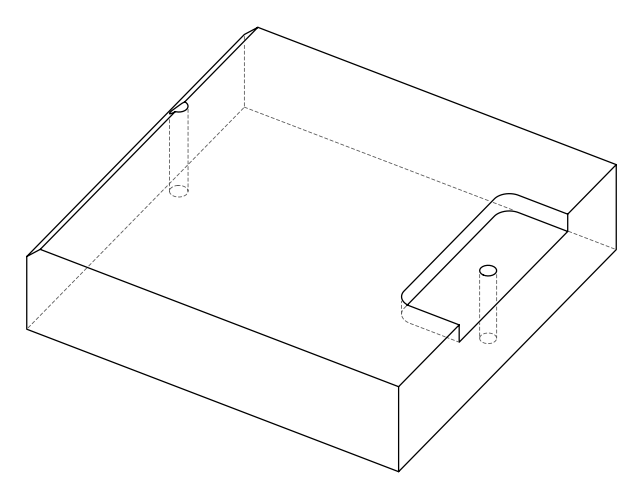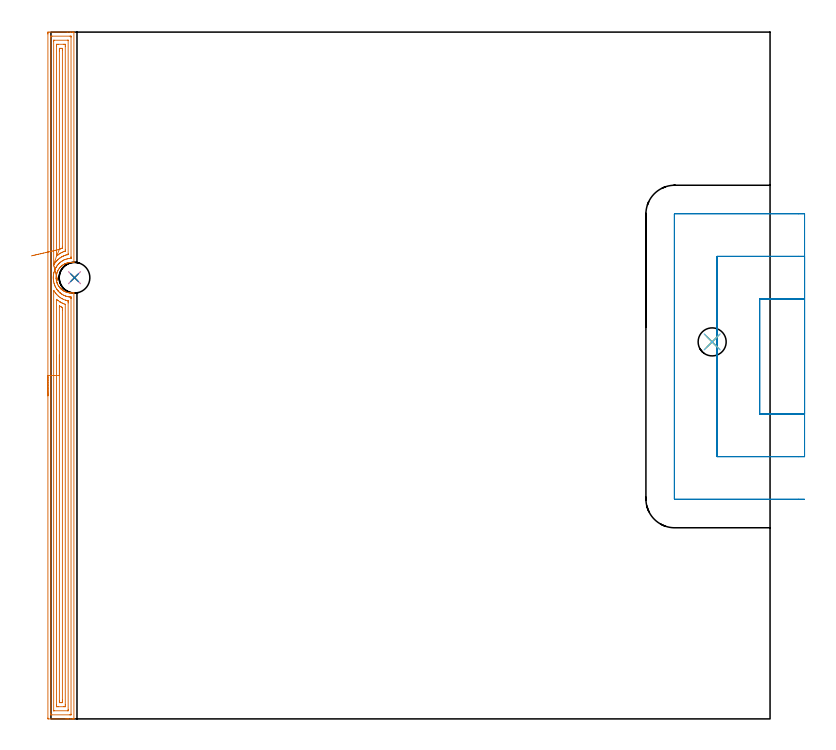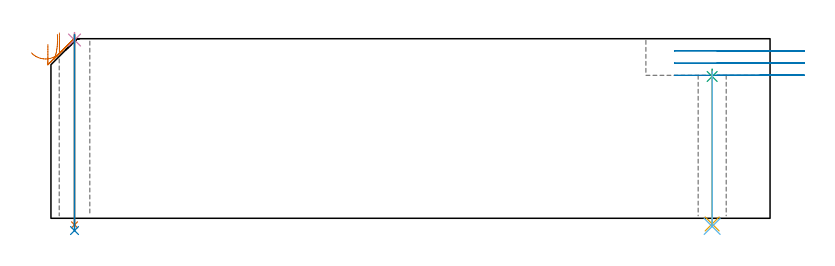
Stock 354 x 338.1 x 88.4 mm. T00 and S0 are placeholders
(PLAN: 8 operations, 6 tool changes, 20.9 min)
(1 AREA_MILL | FG_CHAMFER_SURFACE | UGT0205_001 | 13.66 min | 27700 mm3)
(2 MILL_SLOT | SLOT_PARTIAL_RECTANGULAR | UGT0201_006 | Follow Part, ap 7, ae 75% | 5.82 min | 183892 mm3)
(3 SPOT_DRILL | STEP1HOLE | NXT0321_9005460120000 | 0.03 min | 5 mm3)
(4 SPOT_DRILL_1 | STEP1HOLE_1 | NXT0321_9005460120000 | 0.03 min | 4 mm3)
(5 DRILL_THROUGH_HOLE_INTO_CENTER | STEP1HOLE | NXT0301_042 | 0.31 min | 2768 mm3)
(6 DRILL_TO_ENLARGE_THROUGH_HOLE | STEP1HOLE | NXT0301_103 | 0.31 min | 7738 mm3)
(7 DRILL_THROUGH_HOLE_INTO_CENTER_1 | STEP1HOLE_1 | NXT0301_065 | 0.38 min | 5989 mm3)
(8 DRILL_TO_ENLARGE_THROUGH_HOLE_1 | STEP1HOLE_1 | UGT0301_281 | 0.39 min | 9399 mm3)
(TOOL UGT0205_001 | Chamfer Mill 20 x 3 x 45 deg. | D20 FL50 Z2)
(TOOL UGT0201_006 | End Mill 28 mm | D28 FL25 Z2)
(TOOL NXT0321_9005460120000 | NC Spot Drill, 142deg, 12mm, Carbide, Uncoated | D12 PA142 FL30 Z2)
(TOOL NXT0301_042 | Carbide Drill 7.1mm [860.1-0710-057A1-MM 2214] | D7.1 PA140 FL85 Z2)
(TOOL NXT0301_103 | Carbide Drill 13.8mm [860.1-1380-062A1-MM 2214] | D13.8 PA140 FL77 Z2)
(TOOL NXT0301_065 | Carbide Drill 9.4mm [860.1-0940-075A1-MM 2214] | D9.4 PA140 FL98 Z2)
(TOOL UGT0301_281 | Twist Drill 15.1 mm | D15.1 PA118 FL120 Z2)
(OP 1 AREA_MILL)
G17 G21 G94 G90
T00 M6
G54
G17 G0 G90 X-1.5 Y159.05 S1061 M3
G43 Z98.4 H0
Z85.6
G94 G1 Y159.088 Z84.728 F250.
Y159.202 Z83.864
Y159.391 Z83.012
Y159.653 Z82.18
Y159.987 Z81.374
Y160.39 Z80.6
Y160.858 Z79.864
Y161.39 Z79.172
Y161.979 Z78.529
Y162.622 Z77.94
Y163.314 Z77.408
Y164.05 Z76.94
Y164.824 Z76.537
Y165.63 Z76.203
Y166.462 Z75.941
Y167.314 Z75.752
Y168.178 Z75.638
Y169.05 Z75.6
Y337.188
X-1.499 Y337.48 Z75.601
X-1.493 Y338.075 Z75.604
X-1.492 Y338.093 Z75.606
X-0.899 Y338.1 Z76.199
X8.022 Z85.117
X9.46 Z86.556
X9.807 Z86.902
X10.501 Z87.6
X10.833 Z87.932
X11.242 Y338.092 Z88.334
X11.297 Y338.09 Z88.388
X11.3 Y337.926 Z88.4
Y224.895
X11.297 Y224.665 Z88.389
X11.22 Y224.664 Z88.313
X10.839 Y224.707 Z87.935
X10.699 Y224.716 Z87.795
X10.394 Y224.736 Z87.491
X9.95 Y224.74 Z87.048
X9.807 Y224.733 Z86.904
X9.506 Y224.718 Z86.604
X9.062 Y224.67 Z86.159
X8.62 Y224.595 Z85.716
X8.173 Y224.491 Z85.272
X8.029 Y224.449 Z85.129
X7.731 Y224.36 Z84.83
X7.286 Y224.195 Z84.382
X7.13 Y224.129 Z84.226
X6.828 Y224.002 Z83.928
X6.763 Y223.971 Z83.862
X6.357 Y223.746 Z83.454
X5.941 Y223.492 Z83.038
X5.709 Y223.332 Z82.807
X5.659 Y223.297 Z82.757
X5.408 Y223.108 Z82.506
X5.369 Y223.078 Z82.466
X5.069 Y222.821 Z82.169
X4.745 Y222.511 Z81.845
X4.436 Y222.185 Z81.535
X4.212 Y221.917 Z81.31
X4.183 Y221.881 Z81.28
X3.966 Y221.592 Z81.065
X3.763 Y221.292 Z80.86
X3.52 Y220.883 Z80.617
X3.318 Y220.508 Z80.417
X3.295 Y220.465 Z80.394
X3.278 Y220.428 Z80.377
X3.265 Y220.399 Z80.364
X3.081 Y219.955 Z80.18
X2.92 Y219.506 Z80.017
X2.893 Y219.412 Z79.99
X2.824 Y219.173 Z79.922
X2.801 Y219.087 Z79.896
X2.793 Y219.061 Z79.889
X2.693 Y218.613 Z79.79
X2.67 Y218.469 Z79.767
X2.621 Y218.167 Z79.72
X2.576 Y217.72 Z79.669
X2.56 Y217.497 Z79.659
X2.554 Y217.152 Z79.65
X2.565 Y216.827 Z79.663
X2.568 Y216.795 Z79.666
X2.57 Y216.755 Z79.67
X2.602 Y216.38 Z79.702
X2.662 Y215.96 Z79.76
X2.666 Y215.934 Z79.764
X2.758 Y215.486 Z79.854
X2.875 Y215.041 Z79.972
X2.919 Y214.907 Z80.017
X2.967 Y214.764 Z80.065
X3.017 Y214.62 Z80.111
X3.026 Y214.592 Z80.121
X3.082 Y214.446 Z80.179
X3.191 Y214.173 Z80.287
X3.201 Y214.148 Z80.297
X3.296 Y213.936 Z80.393
X3.485 Y213.577 Z80.581
X3.655 Y213.28 Z80.753
X3.669 Y213.255 Z80.767
X3.859 Y212.968 Z80.957
X3.917 Y212.88 Z81.015
X4.182 Y212.517 Z81.281
X4.308 Y212.362 Z81.408
X4.328 Y212.341 Z81.428
X4.454 Y212.206 Z81.549
X4.561 Y212.088 Z81.661
X4.651 Y211.991 Z81.75
X4.68 Y211.96 Z81.778
X4.751 Y211.891 Z81.847
X4.852 Y211.79 Z81.951
X4.947 Y211.696 Z82.046
X5.049 Y211.597 Z82.145
X5.071 Y211.575 Z82.167
X5.162 Y211.492 Z82.259
X5.188 Y211.469 Z82.285
X5.346 Y211.346 Z82.442
X5.539 Y211.195 Z82.639
X5.566 Y211.174 Z82.666
X5.605 Y211.146 Z82.705
X5.792 Y211.017 Z82.887
X5.956 Y210.9 Z83.056
X6.061 Y210.836 Z83.16
X6.238 Y210.728 Z83.334
X6.446 Y210.599 Z83.543
X6.483 Y210.576 Z83.581
X6.684 Y210.476 Z83.78
X6.845 Y210.396 Z83.942
X7.285 Y210.205 Z84.383
X7.428 Y210.152 Z84.527
X7.731 Y210.04 Z84.83
X8.173 Y209.908 Z85.272
X8.619 Y209.804 Z85.717
X8.915 Y209.752 Z86.012
X9.015 Y209.735 Z86.114
X9.241 Y209.705 Z86.341
X9.413 Y209.683 Z86.513
X9.505 Y209.677 Z86.605
X9.949 Y209.66 Z87.049
X10.393 Y209.663 Z87.493
X10.787 Y209.683 Z87.887
X11.145 Y209.726 Z88.244
X11.284 Y209.737 Z88.382
X11.294 Y209.734 Z88.392
X11.3 Y209.705 Z88.4
Y0.174
X11.297 Y0.009 Z88.388
X11.285 Y0.007 Z88.376
X11.241 Y0.004 Z88.332
X10.833 Y0. Z87.932
X10.5 Z87.6
X9.807 Z86.902
X8.568 Z85.665
X8.022 Z85.117
X7.403 Z84.498
X-1.172 Y0.001 Z75.925
X-1.492 Y0.01 Z75.606
X-1.499 Y0.328 Z75.599
Y0.342
X-1.5 Y169.05 Z75.6
X-0.086 Z77.014
Y335.771
X-0.084 Y335.851 Z77.016
X-0.08 Y336.009 Z77.02
X-0.076 Y336.091 Z77.024
X-0.057 Y336.093 Z77.043
X-0.007 Y336.096 Z77.093
X0.479 Y336.1 Z77.579
X9.4 Z86.5
X9.807 Y336.096 Z86.907
X9.864 Y336.093 Z86.964
X9.876 Y336.091 Z86.976
X9.879 Y336.034 Z86.979
X9.883 Y335.929 Z86.983
X9.885 Y335.771 Z86.985
X9.886 Y335.692 Z86.986
Y227.418
X9.885 Y227.26 Z86.985
X9.881 Y226.944 Z86.981
X9.878 Y226.747 Z86.978
X9.858 Y226.743 Z86.958
X9.807 Y226.736 Z86.907
X9.758 Y226.731 Z86.858
X9.125 Y226.682 Z86.225
X8.936 Y226.661 Z86.036
X8.915 Y226.657 Z86.015
X8.19 Y226.514 Z85.29
X8.022 Y226.473 Z85.122
X7.49 Y226.322 Z84.59
X7.13 Y226.195 Z84.23
X6.837 Y226.083 Z83.937
X6.238 Y225.826 Z83.338
X6.213 Y225.814 Z83.313
X6.166 Y225.789 Z83.266
X5.651 Y225.484 Z82.751
X5.346 Y225.297 Z82.446
X5.109 Y225.133 Z82.209
X4.778 Y224.895 Z81.878
X4.6 Y224.75 Z81.7
X4.454 Y224.623 Z81.554
X4.131 Y224.326 Z81.231
X3.798 Y224.002 Z80.898
X3.683 Y223.88 Z80.783
X3.562 Y223.746 Z80.662
X3.271 Y223.399 Z80.371
X3.051 Y223.108 Z80.151
X2.893 Y222.885 Z79.993
X2.67 Y222.55 Z79.77
X2.542 Y222.342 Z79.642
X2.468 Y222.215 Z79.568
X2.226 Y221.766 Z79.326
X2.133 Y221.587 Z79.233
X2.011 Y221.321 Z79.111
X1.969 Y221.225 Z79.069
X1.942 Y221.157 Z79.042
X1.778 Y220.738 Z78.878
X1.696 Y220.509 Z78.796
X1.67 Y220.428 Z78.77
X1.49 Y219.822 Z78.59
X1.421 Y219.534 Z78.521
X1.326 Y219.093 Z78.426
X1.254 Y218.641 Z78.354
X1.213 Y218.313 Z78.313
X1.162 Y217.747 Z78.262
X1.151 Y217.481 Z78.251
X1.145 Y217.174 Z78.245
X1.154 Y216.854 Z78.254
X1.168 Y216.57 Z78.268
X1.226 Y215.96 Z78.326
X1.283 Y215.562 Z78.383
X1.377 Y215.067 Z78.477
X1.537 Y214.414 Z78.637
X1.607 Y214.173 Z78.707
X1.778 Y213.663 Z78.878
X1.928 Y213.28 Z79.028
X2.035 Y213.022 Z79.135
X2.355 Y212.386 Z79.455
X2.67 Y211.851 Z79.77
X2.844 Y211.58 Z79.944
X2.903 Y211.492 Z80.003
X3.183 Y211.115 Z80.283
X3.363 Y210.888 Z80.463
X3.562 Y210.652 Z80.662
X3.579 Y210.633 Z80.679
X3.595 Y210.615 Z80.695
X3.611 Y210.599 Z80.711
X4.028 Y210.176 Z81.128
X4.454 Y209.761 Z81.554
X4.473 Y209.744 Z81.573
X4.521 Y209.705 Z81.621
X4.991 Y209.356 Z82.091
X5.346 Y209.107 Z82.446
X5.525 Y208.991 Z82.625
X5.813 Y208.812 Z82.913
X6.238 Y208.588 Z83.338
X6.663 Y208.387 Z83.763
X7.13 Y208.205 Z84.23
X7.334 Y208.13 Z84.434
X8.014 Y207.918 Z85.114
X8.022 Y207.916 Z85.122
X8.526 Y207.815 Z85.626
X8.915 Y207.749 Z86.015
X9.115 Y207.718 Z86.215
X9.482 Y207.687 Z86.582
X9.807 Y207.665 Z86.907
X9.849 Y207.661 Z86.949
X9.871 Y207.657 Z86.971
X9.878 Y207.654 Z86.978
X9.88 Y207.578 Z86.98
X9.884 Y207.262 Z86.984
X9.885 Y207.104 Z86.985
X9.886 Y207.025 Z86.986
X9.885 Y2.329 Z86.985
X9.884 Y2.249 Z86.984
X9.88 Y2.092 Z86.98
X9.876 Y2.009 Z86.976
X9.857 Y2.007 Z86.957
X9.807 Y2.004 Z86.907
X9.321 Y2. Z86.421
X0.4 Z77.5
X-0.007 Y2.004 Z77.093
X-0.064 Y2.007 Z77.036
X-0.076 Y2.009 Z77.024
X-0.079 Y2.066 Z77.021
X-0.083 Y2.17 Z77.017
X-0.085 Y2.328 Z77.015
X-0.086 Y2.408 Z77.014
Y169.05
X1.328 Z78.428
X1.329 Y210.829 Z78.429
X1.33 Y210.886 Z78.43
X1.332 Y210.942 Z78.432
X1.334 Y210.964 Z78.434
X1.354 Y210.933 Z78.454
X1.566 Y210.599 Z78.666
X1.778 Y210.272 Z78.878
X2.179 Y209.705 Z79.279
X2.393 Y209.431 Z79.493
X2.67 Y209.112 Z79.77
X2.953 Y208.812 Z80.053
X3.562 Y208.208 Z80.662
X3.896 Y207.918 Z80.996
X4.454 Y207.5 Z81.554
X4.73 Y207.307 Z81.83
X5.169 Y207.025 Z82.269
X5.346 Y206.924 Z82.446
X5.572 Y206.798 Z82.672
X6.238 Y206.485 Z83.338
X7.122 Y206.139 Z84.222
X7.149 Y206.131 Z84.249
X7.828 Y205.945 Z84.928
X8.445 Y205.794 Z85.545
X8.465 Y205.784 Z85.565
X8.467 Y205.751 Z85.567
X8.469 Y205.685 Z85.569
X8.471 Y205.238 Z85.571
Y204.788
Y4.639
X8.47 Y4.195 Z85.57
X8.468 Y4.082 Z85.568
X8.465 Y4.028 Z85.565
X8.461 Y4.01 Z85.561
X8.411 Y4.007 Z85.511
X8.216 Y4.001 Z85.316
X1.583 Z78.683
X1.454 Y4.004 Z78.554
X1.351 Y4.01 Z78.451
X1.334 Y4.014 Z78.434
X1.332 Y4.02 Z78.432
X1.33 Y4.045 Z78.43
X1.329 Y4.195 Z78.429
X1.328 Y169.05 Z78.428
X2.743 Z79.843
Y206.131
X2.748 Y206.477 Z79.848
X2.75 Y206.546 Z79.85
X2.817 Y206.493 Z79.917
X2.883 Y206.439 Z79.983
X3.259 Y206.131 Z80.359
X3.562 Y205.906 Z80.662
X4.335 Y205.357 Z81.435
X4.454 Y205.283 Z81.554
X4.527 Y205.238 Z81.627
X5.05 Y204.948 Z82.15
X5.346 Y204.8 Z82.446
X5.641 Y204.659 Z82.741
X5.866 Y204.556 Z82.966
X6.141 Y204.441 Z83.241
X6.238 Y204.404 Z83.338
X6.396 Y204.344 Z83.496
X7.051 Y204.105 Z84.151
X7.053 Y204.087 Z84.153
X7.055 Y204.037 Z84.155
X7.056 Y203.934 Z84.156
X7.057 Y6.875 Z84.157
X7.052 Y6.06 Z84.152
X7.05 Y6.01 Z84.15
X7.002 Y6.007 Z84.102
X6.893 Y6.003 Z83.993
X6.675 Y6.001 Z83.775
X6.238 Y6. Z83.338
X3.562 Z80.662
X3.117 Y6.001 Z80.217
X2.904 Y6.003 Z80.004
X2.797 Y6.007 Z79.897
X2.751 Y6.01 Z79.851
X2.743 Y6.875 Z79.843
Y169.05
X4.157 Z81.257
Y202.854
X4.159 Y203.152 Z81.259
X4.162 Y203.237 Z81.262
X4.164 Y203.275 Z81.264
X4.184 Y203.266 Z81.284
X4.29 Y203.214 Z81.39
X4.454 Y203.13 Z81.554
X5.109 Y202.795 Z82.209
X5.346 Y202.687 Z82.446
X5.636 Y202.557 Z82.736
X5.639 Y202.264 Z82.739
X5.642 Y201.664 Z82.742
X5.643 Y201.366 Z82.743
Y9.258
X5.642 Y8.662 Z82.742
X5.64 Y8.367 Z82.74
X5.636 Y8.068 Z82.736
X5.629 Y8.01 Z82.729
X5.594 Y8.007 Z82.694
X5.511 Y8.003 Z82.611
X5.346 Y8.001 Z82.446
X5.115 Y8. Z82.215
X4.454 Y8.002 Z81.554
X4.219 Y8.004 Z81.319
X4.171 Y8.01 Z81.271
X4.164 Y8.023 Z81.264
X4.161 Y8.062 Z81.261
X4.158 Y8.662 Z81.258
X4.157 Y8.96 Z81.257
Y169.05
Y169.922 Z81.295
Y170.786 Z81.409
Y171.638 Z81.598
Y172.47 Z81.86
Y173.276 Z82.194
Y174.05 Z82.597
Y174.786 Z83.065
Y175.478 Z83.596
Y176.121 Z84.186
Y176.71 Z84.829
Y177.242 Z85.521
Y177.71 Z86.257
Y178.113 Z87.031
Y178.447 Z87.837
Y178.709 Z88.669
Y178.898 Z89.52
Y179.012 Z90.385
Y179.05 Z91.257
G0 X3.151 Y216.383 Z90.557
G1 X3.195 Y216.215 Z89.702
X3.219 Y216.12 Z88.835
X3.225 Y216.098 Z87.963
X3.211 Y216.15 Z87.092
X3.179 Y216.275 Z86.229
X3.129 Y216.473 Z85.381
X3.06 Y216.741 Z84.554
X2.973 Y217.078 Z83.754
X2.869 Y217.482 Z82.987
X2.749 Y217.948 Z82.26
X2.614 Y218.475 Z81.578
X2.464 Y219.056 Z80.945
X2.302 Y219.689 Z80.367
X2.127 Y220.369 Z79.849
X1.942 Y221.089 Z79.393
X1.747 Y221.846 Z79.004
X1.545 Y222.632 Z78.685
X1.337 Y223.442 Z78.437
X1.335 Y223.451 Z78.435
X1.33 Y223.486 Z78.43
X1.329 Y223.507 Z78.429
Y223.558
Y333.462
X1.33 Y333.905 Z78.43
X1.332 Y334.018 Z78.432
X1.335 Y334.072 Z78.435
X1.339 Y334.09 Z78.439
X1.389 Y334.093 Z78.489
X1.584 Y334.099 Z78.684
X8.217 Z85.317
X8.346 Y334.096 Z85.446
X8.449 Y334.09 Z85.549
X8.466 Y334.086 Z85.566
X8.468 Y334.08 Z85.568
X8.47 Y334.055 Z85.57
X8.471 Y333.905 Z85.571
Y228.914
X8.47 Y228.763 Z85.57
X8.467 Y228.644 Z85.567
X8.465 Y228.611 Z85.565
X8.454 Y228.6 Z85.554
X8.411 Y228.589 Z85.511
X7.99 Y228.501 Z85.09
X7.848 Y228.469 Z84.948
X7.291 Y228.309 Z84.391
X7.13 Y228.256 Z84.23
X6.631 Y228.076 Z83.731
X6.238 Y227.914 Z83.338
X6.004 Y227.811 Z83.104
X5.521 Y227.576 Z82.621
X5.409 Y227.513 Z82.509
X5.346 Y227.475 Z82.446
X4.854 Y227.175 Z81.954
X4.454 Y226.907 Z81.554
X4.322 Y226.815 Z81.422
X4.143 Y226.682 Z81.243
X3.823 Y226.42 Z80.923
X3.562 Y226.19 Z80.662
X3.353 Y225.998 Z80.453
X3.136 Y225.789 Z80.236
X2.907 Y225.551 Z80.007
X2.67 Y225.297 Z79.77
X2.484 Y225.081 Z79.584
X2.332 Y224.895 Z79.432
X2.093 Y224.579 Z79.193
X1.778 Y224.137 Z78.878
X1.723 Y224.057 Z78.823
X1.687 Y224.002 Z78.787
X1.482 Y223.669 Z78.582
X1.381 Y223.506 Z78.481
X1.337 Y223.442 Z78.437
X2.75 Y227.851 Z79.85
X2.748 Y227.873 Z79.848
X2.745 Y227.947 Z79.845
X2.743 Y228.097 Z79.843
Y228.396
Y331.225
X2.748 Y332.04 Z79.848
X2.75 Y332.09 Z79.85
X2.798 Y332.093 Z79.898
X2.906 Y332.097 Z80.006
X3.125 Y332.099 Z80.225
X3.562 Y332.1 Z80.662
X6.238 Z83.338
X6.683 Y332.099 Z83.783
X6.896 Y332.097 Z83.996
X7.003 Y332.093 Z84.103
X7.049 Y332.09 Z84.149
X7.057 Y331.225 Z84.157
Y231.15
X7.052 Y230.335 Z84.152
X7.05 Y230.301 Z84.15
X6.945 Y230.256 Z84.045
X6.424 Y230.07 Z83.524
X6.238 Y229.997 Z83.338
X5.79 Y229.812 Z82.89
X5.346 Y229.604 Z82.446
X5.184 Y229.525 Z82.284
X4.875 Y229.363 Z81.975
X4.61 Y229.206 Z81.71
X4.454 Y229.109 Z81.554
X4.065 Y228.859 Z81.165
X3.562 Y228.513 Z80.662
X3.536 Y228.495 Z80.636
X3.502 Y228.469 Z80.602
X2.757 Y227.855 Z79.857
X2.75 Y227.851 Z79.85
X4.162 Y231.124 Z81.262
X4.16 Y231.133 Z81.26
X4.159 Y231.15 Z81.259
X4.157 Y231.199 Z81.257
Y231.447
Y328.842
X4.158 Y329.438 Z81.258
X4.16 Y329.733 Z81.26
X4.164 Y330.032 Z81.264
X4.171 Y330.091 Z81.271
X4.206 Y330.093 Z81.306
X4.289 Y330.097 Z81.389
X4.454 Y330.099 Z81.554
X4.685 Y330.1 Z81.785
X5.346 Y330.098 Z82.446
X5.581 Y330.096 Z82.681
X5.629 Y330.09 Z82.729
X5.636 Y330.077 Z82.736
X5.639 Y330.038 Z82.739
X5.642 Y329.438 Z82.742
X5.643 Y329.14 Z82.743
Y232.64
X5.64 Y232.044 Z82.74
X5.638 Y231.896 Z82.738
X5.636 Y231.863 Z82.736
X5.619 Y231.845 Z82.719
X5.57 Y231.819 Z82.67
X4.965 Y231.531 Z82.065
X4.454 Y231.275 Z81.554
X4.372 Y231.232 Z81.472
X4.226 Y231.15 Z81.326
X4.196 Y231.135 Z81.296
X4.18 Y231.128 Z81.28
X4.162 Y231.124 Z81.262
X3.528 Y230.978 Z80.681
X2.847 Y230.821 Z80.159
X2.124 Y230.654 Z79.7
X1.365 Y230.479 Z79.307
X0.576 Y230.297 Z78.984
X-0.238 Y230.109 Z78.733
X-1.07 Y229.917 Z78.555
X-1.914 Y229.722 Z78.452
X-2.764 Y229.526 Z78.425
X-3.613 Y229.33 Z78.475
X-4.454 Y229.136 Z78.6
X-5.281 Y228.945 Z78.8
X-6.089 Y228.759 Z79.073
X-6.87 Y228.579 Z79.417
X-7.619 Y228.406 Z79.83
X-8.33 Y228.242 Z80.308
X-8.997 Y228.088 Z80.848
X-9.617 Y227.945 Z81.446
G0 Z98.4
M5
M2
(OP 2 MILL_SLOT)
G17 G21 G94 G90
T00 M6
G54
G17 G0 G90 X371. Y206.7 S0 M3
G43 Z98.4 H0
Z82.4
G94 G1 X368. F250.
X348.9 F500.
Y150.1
X368.
X371. F250.
Y227.7
X368.
X327.9 F500.
Y129.1
X368.
X371. F250.
Y248.7
X368.
X307.1 F500.
G3 X306.9 Y248.5 R0.2
G1 Y108.3
G3 X307.1 Y108.1 R0.2
G1 X368.
X371. F250.
G0 Y206.7 Z76.4
G1 X368.
X348.9 F500.
Y150.1
X368.
X371. F250.
Y227.7
X368.
X327.9 F500.
Y129.1
X368.
X371. F250.
Y248.7
X368.
X307.1 F500.
G3 X306.9 Y248.5 R0.2
G1 Y108.3
G3 X307.1 Y108.1 R0.2
G1 X368.
X371. F250.
G0 Y206.7 Z70.4
G1 X368.
X348.9 F500.
Y150.1
X368.
X371. F250.
Y227.7
X368.
X327.9 F500.
Y129.1
X368.
X371. F250.
Y248.7
X368.
X307.1 F500.
G3 X306.9 Y248.5 R0.2
G1 Y108.3
G3 X307.1 Y108.1 R0.2
G1 X368.
X371. F250.
G0 Z98.4
M5
M2
(OP 3 SPOT_DRILL)
G17 G21 G94 G90
T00 M6
G54
G17 G0 G90 X325.5 Y185.6 S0 M3
G43 Z98.4 H0
G94 G81 G98 Z69.806 F250. R73.4
G80
M5
M2
(OP 4 SPOT_DRILL_1)
G17 G21 G94 G90
T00 M6
G54
G17 G0 G90 X11.6 Y217.2 S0 M3
G43 Z98.4 H0
G94 G81 G98 Z87.75 F250. R91.4
G80
M5
M2
(OP 5 DRILL_THROUGH_HOLE_INTO_CENTER)
G17 G21 G94 G90
T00 M6
G54
G17 G0 G90 X325.5 Y185.6 S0 M3
G43 Z98.4 H1
G94 G73 G98 Z-2.792 F250. Q6.654 R72.4
G80
M5
M2
(OP 6 DRILL_TO_ENLARGE_THROUGH_HOLE)
G17 G21 G94 G90
T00 M6
G54
G17 G0 G90 X325.5 Y185.6 S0 M3
G43 Z98.4 H1
G94 G73 G98 Z-4.011 F250. Q12.402 R72.4
G80
M5
M2
(OP 7 DRILL_THROUGH_HOLE_INTO_CENTER_1)
G17 G21 G94 G90
T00 M6
G54
G17 G0 G90 X11.6 Y217.2 S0 M3
G43 Z98.4 H1
G94 G73 G98 Z-3.211 F250. Q9.161 R90.4
G80
M5
M2
(OP 8 DRILL_TO_ENLARGE_THROUGH_HOLE_1)
G17 G21 G94 G90
T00 M6
G54
G17 G0 G90 X11.6 Y217.2 S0 M3
G43 Z98.4 H0
G94 G73 G98 Z-6.036 F250. Q13.491 R90.4
G80
M5
M2
